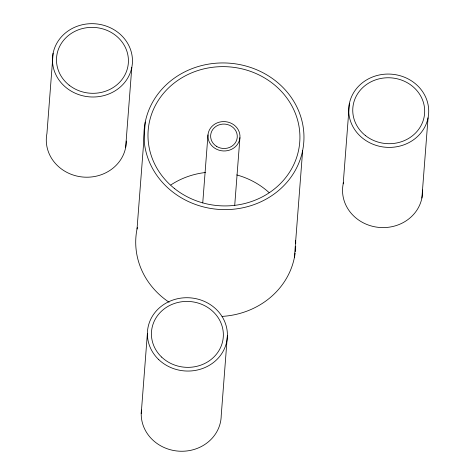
<?xml version="1.0" encoding="UTF-8"?>
<svg xmlns="http://www.w3.org/2000/svg" width="475" height="475" viewBox="0 0 475 475"><rect width="100%" height="100%" fill="white"/><g stroke="black" fill="none" stroke-linecap="round" stroke-linejoin="round"><path stroke-width="0.71" d="M53.111 53.218L46.942 133.422A40.025 36.652 4.4 0 0 82.638 177.015A40.025 36.652 4.4 0 0 126.291 141.057M125.632 147.672L131.801 67.468A40.025 36.652 4.4 0 0 79.058 25.626A40.025 36.652 4.4 0 0 66.512 87.928A40.025 36.652 4.4 0 0 131.801 67.468M137.032 228.968L145.261 122.033M141.218 413.672L147.387 333.468M202.748 202.92L207.979 134.894M234.692 205.693L239.928 137.667A16.031 14.683 4.4 0 0 217.087 122.924A16.031 14.683 4.4 0 0 214.842 148.253A16.031 14.683 4.4 0 0 239.928 137.667M227.394 335.303L221.225 415.506A40.025 36.652 4.4 0 1 178.748 451.155A40.025 36.652 4.4 0 1 141.467 409.996M294.417 257.468L302.646 150.533A80.049 73.298 4.4 0 0 197.155 66.85A80.049 73.298 4.4 0 0 172.063 191.461A80.049 73.298 4.4 0 0 302.646 150.533M343.199 183.807L349.368 103.603M421.889 198.057L428.058 117.853A40.025 36.652 4.4 0 0 375.315 76.012A40.025 36.652 4.4 0 0 362.769 138.32A40.025 36.652 4.4 0 0 428.058 117.853M295.141 253.122A80.049 73.298 4.4 0 1 222.098 316.403M169.124 302.254A80.049 73.298 4.4 0 1 137.34 227.537M295.64 240.558A80.049 73.298 4.4 0 1 295.735 243.509M295.699 246.477A80.049 73.298 4.4 0 1 295.325 251.655M170.881 184.929A76.012 69.605 4.4 0 1 205.426 172.508M236.758 174.931A76.012 69.605 4.4 0 1 269.058 192.565M422.518 189.97A40.025 36.652 4.4 0 1 378.902 227.4A40.025 36.652 4.4 0 1 343.52 182.37M216.374 146.247A13.342 12.219 4.4 0 0 237.245 137.435A13.342 12.219 4.4 0 0 218.245 125.168A13.342 12.219 4.4 0 0 216.374 146.247M174.681 188.682A76.012 69.605 4.4 0 0 298.674 149.815A76.012 69.605 4.4 0 0 198.502 70.353A76.012 69.605 4.4 0 0 174.681 188.682M69.13 85.15A35.987 32.953 4.4 0 0 127.834 66.743A35.987 32.953 4.4 0 0 80.406 29.129A35.987 32.953 4.4 0 0 69.13 85.15M158.781 359.658A40.025 36.652 4.4 0 0 225.916 344.761A40.025 36.652 4.4 0 0 177.484 298.739A40.025 36.652 4.4 0 0 158.781 359.658M161.666 357.111A35.987 32.953 4.4 0 0 222.027 343.716A35.987 32.953 4.4 0 0 178.481 302.337A35.987 32.953 4.4 0 0 161.666 357.111M365.388 135.535A35.987 32.953 4.4 0 0 424.092 117.135A35.987 32.953 4.4 0 0 376.669 79.515A35.987 32.953 4.4 0 0 365.388 135.535"/></g></svg>
